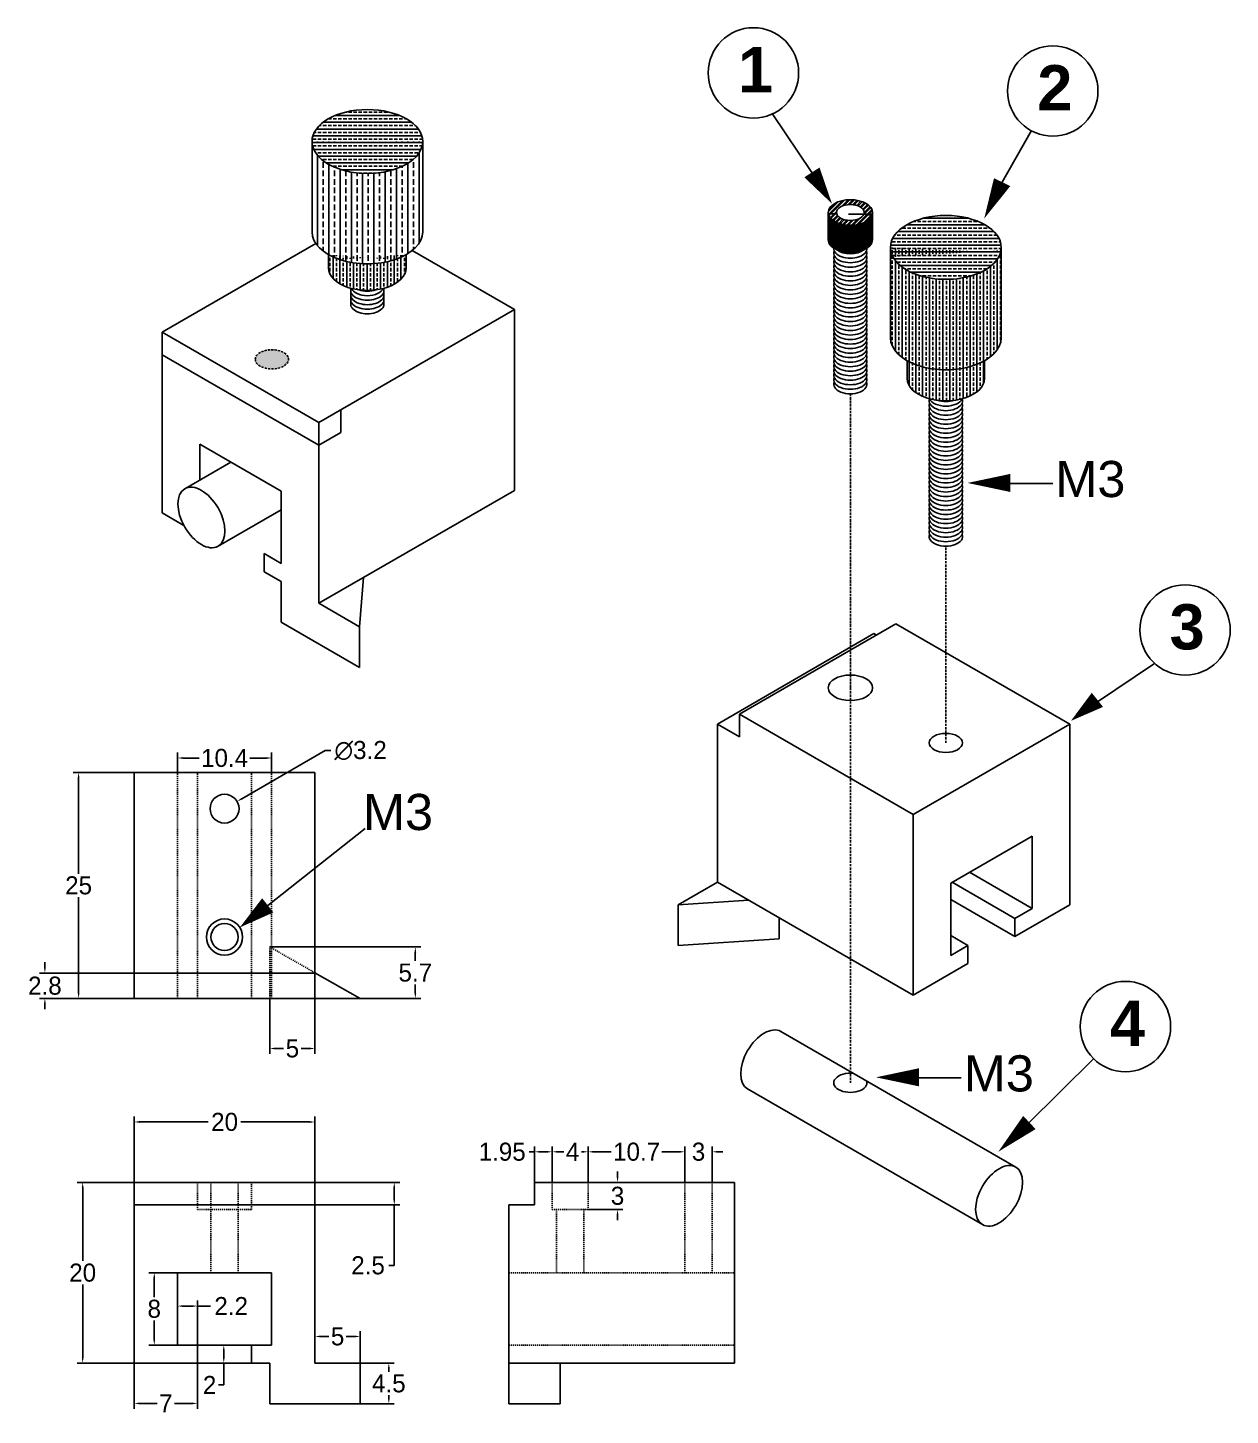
# Model space of a CAD drawing. Header units: millimetres. Extents: x -16619 to -11657, y 7083 to 8935.
# Drawn here: x -13527.5 to -13394.5, y 7718.3 to 7871.8 of the extents above; entities that cross this region are included whole.
import ezdxf

# ---------------------------------------------------------------- set-up
doc = ezdxf.new("R2010")
doc.units = ezdxf.units.MM
doc.header["$LTSCALE"] = 0.5
doc.header["$MEASUREMENT"] = 0
doc.linetypes.add('DASHED', pattern=[0.75, 0.5, -0.25])
doc.linetypes.add('HIDDEN', pattern=[0.375, 0.25, -0.125])
for name, color, linetype in [('DIMS', 1, 'Continuous'), ('HIDDEN', 7, 'HIDDEN'), ('MODEL', 7, 'Continuous')]:
    doc.layers.add(name, color=color, linetype=linetype)
doc.dimstyles.get("Standard").update_dxf_attribs({"dimtxt": 0.18, "dimasz": 0.18, "dimexe": 0.18, "dimexo": 0.0625, "dimgap": 0.09, "dimtad": 0, "dimtih": 1, "dimtoh": 1, "dimdec": 4, "dimzin": 0, "dimdsep": 46, "dimtxsty": 'Standard', "dimcen": 0.09, "dimadec": 3, "dimazin": 0, "dimtfac": 1, "dimtdec": 4, "dimtofl": 0, "dimtmove": 0, "dimatfit": 3, "dimfxl": 1, "dimtolj": 1, "dimtzin": 0, "dimarcsym": 0})
pattern_1 = [(90, (-497.779, 9.4587), (-0.75, 5e-17), []), (90, (-498.154, 9.4587), (-0.75, 5e-17), [0.375, -0.1875])]

# ---------------------------------------------------------------- blocks, each defined once
blk = doc.blocks.new('*D185')
at = {"layer": 'Defpoints', "color": 0}
for p in [(-13495.75, 7750.7), (-13515.75, 7744.02), (-13495.75, 7744.02)]:
    blk.add_point(p, dxfattribs=at)
at = {"layer": 'DIMS', "color": 0, "lineweight": -2}
for p, q in [((-13515.75, 7744.02), (-13515.75, 7751.3)), ((-13495.75, 7744.02), (-13495.75, 7751.3)), ((-13515.15, 7750.7), (-13507.55, 7750.7)), ((-13496.35, 7750.7), (-13503.95, 7750.7))]:
    blk.add_line(p, q, dxfattribs=at)
at = {"layer": 'DIMS', "color": 0}
for points in [[(-13515.15, 7750.8), (-13515.15, 7750.6), (-13515.75, 7750.7)], [(-13496.35, 7750.8), (-13496.35, 7750.6), (-13495.75, 7750.7)]]:
    blk.add_solid(points, dxfattribs=at)
at = {"layer": 'DIMS', "color": 0, "insert": (-13505.75, 7750.7), "char_height": 2, "attachment_point": 5}
blk.add_mtext('\\A1;20', dxfattribs=at)
blk = doc.blocks.new('*D186')
at = {"layer": 'Defpoints', "color": 0}
for p in [(-13515.75, 7789.37), (-13521.9, 7764.37), (-13515.75, 7764.37)]:
    blk.add_point(p, dxfattribs=at)
at = {"layer": 'DIMS', "color": 0, "lineweight": -2}
for p, q in [((-13515.75, 7789.37), (-13522.5, 7789.37)), ((-13521.9, 7788.77), (-13521.9, 7778.17)), ((-13521.9, 7764.97), (-13521.9, 7775.57)), ((-13515.75, 7764.37), (-13522.5, 7764.37))]:
    blk.add_line(p, q, dxfattribs=at)
at = {"layer": 'DIMS', "color": 0}
for points in [[(-13522, 7788.77), (-13521.8, 7788.77), (-13521.9, 7789.37)], [(-13522, 7764.97), (-13521.8, 7764.97), (-13521.9, 7764.37)]]:
    blk.add_solid(points, dxfattribs=at)
at = {"layer": 'DIMS', "color": 0, "insert": (-13521.9, 7776.87), "char_height": 2, "attachment_point": 5}
blk.add_mtext('\\A1;25', dxfattribs=at)
blk = doc.blocks.new('*D187')
at = {"layer": 'Defpoints', "color": 0}
for p in [(-13515.75, 7724.02), (-13508.75, 7724.02), (-13508.75, 7719.56)]:
    blk.add_point(p, dxfattribs=at)
at = {"layer": 'DIMS', "color": 0, "lineweight": -2}
for p, q in [((-13515.75, 7724.02), (-13515.75, 7718.96)), ((-13508.75, 7724.02), (-13508.75, 7718.96)), ((-13515.15, 7719.56), (-13513.22, 7719.56)), ((-13509.35, 7719.56), (-13511.29, 7719.56))]:
    blk.add_line(p, q, dxfattribs=at)
at = {"layer": 'DIMS', "color": 0}
for points in [[(-13515.15, 7719.66), (-13515.15, 7719.46), (-13515.75, 7719.56)], [(-13509.35, 7719.66), (-13509.35, 7719.46), (-13508.75, 7719.56)]]:
    blk.add_solid(points, dxfattribs=at)
at = {"layer": 'DIMS', "color": 0, "insert": (-13512.25, 7719.56), "char_height": 2, "attachment_point": 5}
blk.add_mtext('\\A1;7', dxfattribs=at)
blk = doc.blocks.new('*D188')
at = {"layer": 'Defpoints', "color": 0}
for p in [(-13515.75, 7744.02), (-13521.45, 7724.02), (-13515.75, 7724.02)]:
    blk.add_point(p, dxfattribs=at)
at = {"layer": 'DIMS', "color": 0, "lineweight": -2}
for p, q in [((-13515.75, 7744.02), (-13522.05, 7744.02)), ((-13521.45, 7743.42), (-13521.45, 7735.32)), ((-13521.45, 7724.62), (-13521.45, 7732.72)), ((-13515.75, 7724.02), (-13522.05, 7724.02))]:
    blk.add_line(p, q, dxfattribs=at)
at = {"layer": 'DIMS', "color": 0}
for points in [[(-13521.55, 7743.42), (-13521.35, 7743.42), (-13521.45, 7744.02)], [(-13521.55, 7724.62), (-13521.35, 7724.62), (-13521.45, 7724.02)]]:
    blk.add_solid(points, dxfattribs=at)
at = {"layer": 'DIMS', "color": 0, "insert": (-13521.45, 7734.02), "char_height": 2, "attachment_point": 5}
blk.add_mtext('\\A1;20', dxfattribs=at)
blk = doc.blocks.new('*D189')
at = {"layer": 'Defpoints', "color": 0}
for p in [(-13508.75, 7726.02), (-13508.75, 7724.02), (-13505.84, 7724.02)]:
    blk.add_point(p, dxfattribs=at)
at = {"layer": 'DIMS', "color": 0, "lineweight": -2}
for p, q in [((-13508.75, 7726.02), (-13505.24, 7726.02)), ((-13505.84, 7725.42), (-13505.84, 7724.62)), ((-13508.75, 7724.02), (-13505.24, 7724.02)), ((-13505.84, 7724.02), (-13505.84, 7721.6)), ((-13505.84, 7721.6), (-13506.44, 7721.6))]:
    blk.add_line(p, q, dxfattribs=at)
at = {"layer": 'DIMS', "color": 0}
for points in [[(-13505.94, 7725.42), (-13505.74, 7725.42), (-13505.84, 7726.02)], [(-13505.94, 7724.62), (-13505.74, 7724.62), (-13505.84, 7724.02)]]:
    blk.add_solid(points, dxfattribs=at)
at = {"layer": 'DIMS', "color": 0, "insert": (-13507.41, 7721.6), "char_height": 2, "attachment_point": 5}
blk.add_mtext('\\A1;2', dxfattribs=at)
blk = doc.blocks.new('*D190')
at = {"layer": 'Defpoints', "color": 0}
for p in [(-13508.75, 7730.33), (-13510.95, 7726.02), (-13508.75, 7726.02)]:
    blk.add_point(p, dxfattribs=at)
at = {"layer": 'DIMS', "color": 0, "lineweight": -2}
for p, q in [((-13510.95, 7726.02), (-13510.95, 7730.93)), ((-13510.35, 7730.33), (-13509.35, 7730.33)), ((-13508.75, 7726.02), (-13508.75, 7730.93)), ((-13508.75, 7730.33), (-13507.32, 7730.33))]:
    blk.add_line(p, q, dxfattribs=at)
at = {"layer": 'DIMS', "color": 0}
for points in [[(-13510.35, 7730.43), (-13510.35, 7730.23), (-13510.95, 7730.33)], [(-13509.35, 7730.43), (-13509.35, 7730.23), (-13508.75, 7730.33)]]:
    blk.add_solid(points, dxfattribs=at)
at = {"layer": 'DIMS', "color": 0, "insert": (-13505.02, 7730.33), "char_height": 2, "attachment_point": 5}
blk.add_mtext('\\A1;2.2', dxfattribs=at)
blk = doc.blocks.new('*D191')
at = {"layer": 'Defpoints', "color": 0}
for p in [(-13510.95, 7734.02), (-13513.53, 7726.02), (-13510.95, 7726.02)]:
    blk.add_point(p, dxfattribs=at)
at = {"layer": 'DIMS', "color": 0, "lineweight": -2}
for p, q in [((-13510.95, 7734.02), (-13514.13, 7734.02)), ((-13513.53, 7733.42), (-13513.53, 7731.32)), ((-13513.53, 7726.62), (-13513.53, 7728.72)), ((-13510.95, 7726.02), (-13514.13, 7726.02))]:
    blk.add_line(p, q, dxfattribs=at)
at = {"layer": 'DIMS', "color": 0}
for points in [[(-13513.63, 7733.42), (-13513.43, 7733.42), (-13513.53, 7734.02)], [(-13513.63, 7726.62), (-13513.43, 7726.62), (-13513.53, 7726.02)]]:
    blk.add_solid(points, dxfattribs=at)
at = {"layer": 'DIMS', "color": 0, "insert": (-13513.53, 7730.02), "char_height": 2, "attachment_point": 5}
blk.add_mtext('\\A1;8', dxfattribs=at)
blk = doc.blocks.new('*D192')
at = {"layer": 'Defpoints', "color": 0}
for p in [(-13500.75, 7770.07), (-13490.75, 7764.37), (-13484.65, 7764.37)]:
    blk.add_point(p, dxfattribs=at)
at = {"layer": 'DIMS', "color": 0, "lineweight": -2}
for p, q in [((-13500.75, 7770.07), (-13484.05, 7770.07)), ((-13484.65, 7769.47), (-13484.65, 7768.52)), ((-13484.65, 7764.97), (-13484.65, 7765.92)), ((-13490.75, 7764.37), (-13484.05, 7764.37))]:
    blk.add_line(p, q, dxfattribs=at)
at = {"layer": 'DIMS', "color": 0}
for points in [[(-13484.75, 7769.47), (-13484.55, 7769.47), (-13484.65, 7770.07)], [(-13484.75, 7764.97), (-13484.55, 7764.97), (-13484.65, 7764.37)]]:
    blk.add_solid(points, dxfattribs=at)
at = {"layer": 'DIMS', "color": 0, "insert": (-13484.65, 7767.22), "char_height": 2, "attachment_point": 5}
blk.add_mtext('\\A1;5.7', dxfattribs=at)
blk = doc.blocks.new('*D194')
at = {"layer": 'Defpoints', "color": 0}
for p in [(-13490.75, 7724.02), (-13490.75, 7719.52), (-13487.58, 7719.52)]:
    blk.add_point(p, dxfattribs=at)
at = {"layer": 'DIMS', "color": 0, "lineweight": -2}
for p, q in [((-13490.75, 7724.02), (-13486.98, 7724.02)), ((-13487.58, 7723.42), (-13487.58, 7723.07)), ((-13487.58, 7720.12), (-13487.58, 7720.47)), ((-13490.75, 7719.52), (-13486.98, 7719.52))]:
    blk.add_line(p, q, dxfattribs=at)
at = {"layer": 'DIMS', "color": 0}
for points in [[(-13487.68, 7723.42), (-13487.48, 7723.42), (-13487.58, 7724.02)], [(-13487.68, 7720.12), (-13487.48, 7720.12), (-13487.58, 7719.52)]]:
    blk.add_solid(points, dxfattribs=at)
at = {"layer": 'DIMS', "color": 0, "insert": (-13487.58, 7721.77), "char_height": 2, "attachment_point": 5}
blk.add_mtext('\\A1;4.5', dxfattribs=at)
blk = doc.blocks.new('*D195')
at = {"layer": 'Defpoints', "color": 0}
for p in [(-13490.75, 7726.97), (-13495.75, 7724.02), (-13490.75, 7724.02)]:
    blk.add_point(p, dxfattribs=at)
at = {"layer": 'DIMS', "color": 0, "lineweight": -2}
for p, q in [((-13495.75, 7724.02), (-13495.75, 7727.57)), ((-13495.15, 7726.97), (-13494.22, 7726.97)), ((-13491.35, 7726.97), (-13492.29, 7726.97)), ((-13490.75, 7724.02), (-13490.75, 7727.57))]:
    blk.add_line(p, q, dxfattribs=at)
at = {"layer": 'DIMS', "color": 0}
for points in [[(-13495.15, 7727.07), (-13495.15, 7726.87), (-13495.75, 7726.97)], [(-13491.35, 7727.07), (-13491.35, 7726.87), (-13490.75, 7726.97)]]:
    blk.add_solid(points, dxfattribs=at)
at = {"layer": 'DIMS', "color": 0, "insert": (-13493.25, 7726.97), "char_height": 2, "attachment_point": 5}
blk.add_mtext('\\A1;5', dxfattribs=at)
blk = doc.blocks.new('*D196')
at = {"layer": 'Defpoints', "color": 0}
for p in [(-13500.75, 7764.37), (-13495.75, 7764.37), (-13495.75, 7758.83)]:
    blk.add_point(p, dxfattribs=at)
at = {"layer": 'DIMS', "color": 0, "lineweight": -2}
for p, q in [((-13500.75, 7764.37), (-13500.75, 7758.23)), ((-13495.75, 7764.37), (-13495.75, 7758.23)), ((-13500.15, 7758.83), (-13499.22, 7758.83)), ((-13496.35, 7758.83), (-13497.29, 7758.83))]:
    blk.add_line(p, q, dxfattribs=at)
at = {"layer": 'DIMS', "color": 0}
for points in [[(-13500.15, 7758.93), (-13500.15, 7758.73), (-13500.75, 7758.83)], [(-13496.35, 7758.93), (-13496.35, 7758.73), (-13495.75, 7758.83)]]:
    blk.add_solid(points, dxfattribs=at)
at = {"layer": 'DIMS', "color": 0, "insert": (-13498.25, 7758.83), "char_height": 2, "attachment_point": 5}
blk.add_mtext('\\A1;5', dxfattribs=at)
blk = doc.blocks.new('*D197')
at = {"layer": 'Defpoints', "color": 0}
for p in [(-13515.75, 7767.17), (-13525.63, 7764.37), (-13515.75, 7764.37)]:
    blk.add_point(p, dxfattribs=at)
at = {"layer": 'DIMS', "color": 0, "lineweight": -2}
for p, q in [((-13525.63, 7767.77), (-13525.63, 7768.37)), ((-13515.75, 7767.17), (-13526.23, 7767.17)), ((-13515.75, 7764.37), (-13526.23, 7764.37)), ((-13525.63, 7763.77), (-13525.63, 7763.17))]:
    blk.add_line(p, q, dxfattribs=at)
at = {"layer": 'DIMS', "color": 0}
for points in [[(-13525.73, 7767.77), (-13525.53, 7767.77), (-13525.63, 7767.17)], [(-13525.73, 7763.77), (-13525.53, 7763.77), (-13525.63, 7764.37)]]:
    blk.add_solid(points, dxfattribs=at)
at = {"layer": 'DIMS', "color": 0, "insert": (-13525.63, 7765.77), "char_height": 2, "attachment_point": 5}
blk.add_mtext('\\A1;2.8', dxfattribs=at)
blk = doc.blocks.new('*D198')
at = {"layer": 'Defpoints', "color": 0}
for p in [(-13495.75, 7744.02), (-13495.75, 7741.52), (-13486.98, 7741.52)]:
    blk.add_point(p, dxfattribs=at)
at = {"layer": 'DIMS', "color": 0, "lineweight": -2}
for p, q in [((-13495.75, 7744.02), (-13486.38, 7744.02)), ((-13486.98, 7743.42), (-13486.98, 7742.12)), ((-13495.75, 7741.52), (-13486.38, 7741.52)), ((-13486.98, 7741.52), (-13486.98, 7734.83)), ((-13486.98, 7734.83), (-13487.58, 7734.83))]:
    blk.add_line(p, q, dxfattribs=at)
at = {"layer": 'DIMS', "color": 0}
for points in [[(-13487.08, 7743.42), (-13486.88, 7743.42), (-13486.98, 7744.02)], [(-13487.08, 7742.12), (-13486.88, 7742.12), (-13486.98, 7741.52)]]:
    blk.add_solid(points, dxfattribs=at)
at = {"layer": 'DIMS', "color": 0, "insert": (-13489.88, 7734.83), "char_height": 2, "attachment_point": 5}
blk.add_mtext('\\A1;2.5', dxfattribs=at)
blk = doc.blocks.new('*D199')
at = {"layer": 'Defpoints', "color": 0}
for p in [(-13500.55, 7790.97), (-13510.95, 7789.37), (-13500.55, 7789.37)]:
    blk.add_point(p, dxfattribs=at)
at = {"layer": 'DIMS', "color": 0, "lineweight": -2}
for p, q in [((-13510.95, 7789.37), (-13510.95, 7791.57)), ((-13510.35, 7790.97), (-13508.55, 7790.97)), ((-13501.15, 7790.97), (-13502.95, 7790.97)), ((-13500.55, 7789.37), (-13500.55, 7791.57))]:
    blk.add_line(p, q, dxfattribs=at)
at = {"layer": 'DIMS', "color": 0}
for points in [[(-13510.35, 7791.07), (-13510.35, 7790.87), (-13510.95, 7790.97)], [(-13501.15, 7791.07), (-13501.15, 7790.87), (-13500.55, 7790.97)]]:
    blk.add_solid(points, dxfattribs=at)
at = {"layer": 'DIMS', "color": 0, "insert": (-13505.75, 7790.97), "char_height": 2, "attachment_point": 5}
blk.add_mtext('\\A1;10.4', dxfattribs=at)
blk = doc.blocks.new('*D200')
at = {"layer": 'Defpoints', "color": 0}
for p in [(-13469.52, 7747.4), (-13471.47, 7744.02), (-13469.52, 7744.02)]:
    blk.add_point(p, dxfattribs=at)
at = {"layer": 'DIMS', "color": 0, "lineweight": -2}
for p, q in [((-13471.47, 7744.02), (-13471.47, 7748)), ((-13469.52, 7744.02), (-13469.52, 7748)), ((-13471.47, 7747.4), (-13472.07, 7747.4)), ((-13470.12, 7747.4), (-13470.87, 7747.4))]:
    blk.add_line(p, q, dxfattribs=at)
at = {"layer": 'DIMS', "color": 0}
for points in [[(-13470.87, 7747.5), (-13470.87, 7747.3), (-13471.47, 7747.4)], [(-13470.12, 7747.5), (-13470.12, 7747.3), (-13469.52, 7747.4)]]:
    blk.add_solid(points, dxfattribs=at)
at = {"layer": 'DIMS', "color": 0, "insert": (-13475.04, 7747.4), "char_height": 2, "attachment_point": 5}
blk.add_mtext('\\A1;1.95', dxfattribs=at)
blk = doc.blocks.new('*D201')
at = {"layer": 'Defpoints', "color": 0}
for p in [(-13465.52, 7747.4), (-13469.52, 7744.02), (-13465.52, 7744.02)]:
    blk.add_point(p, dxfattribs=at)
at = {"layer": 'DIMS', "color": 0, "lineweight": -2}
for p, q in [((-13469.52, 7744.02), (-13469.52, 7748)), ((-13465.52, 7744.02), (-13465.52, 7748)), ((-13468.92, 7747.4), (-13468.21, 7747.4)), ((-13466.12, 7747.4), (-13466.28, 7747.4))]:
    blk.add_line(p, q, dxfattribs=at)
at = {"layer": 'DIMS', "color": 0}
for points in [[(-13468.92, 7747.5), (-13468.92, 7747.3), (-13469.52, 7747.4)], [(-13466.12, 7747.5), (-13466.12, 7747.3), (-13465.52, 7747.4)]]:
    blk.add_solid(points, dxfattribs=at)
at = {"layer": 'DIMS', "color": 0, "insert": (-13467.25, 7747.4), "char_height": 2, "attachment_point": 5}
blk.add_mtext('\\A1;4', dxfattribs=at)
blk = doc.blocks.new('*D202')
at = {"layer": 'Defpoints', "color": 0}
for p in [(-13454.82, 7747.4), (-13465.52, 7744.02), (-13454.82, 7744.02)]:
    blk.add_point(p, dxfattribs=at)
at = {"layer": 'DIMS', "color": 0, "lineweight": -2}
for p, q in [((-13465.52, 7744.02), (-13465.52, 7748)), ((-13454.82, 7744.02), (-13454.82, 7748)), ((-13464.92, 7747.4), (-13462.97, 7747.4)), ((-13455.42, 7747.4), (-13457.37, 7747.4))]:
    blk.add_line(p, q, dxfattribs=at)
at = {"layer": 'DIMS', "color": 0}
for points in [[(-13464.92, 7747.5), (-13464.92, 7747.3), (-13465.52, 7747.4)], [(-13455.42, 7747.5), (-13455.42, 7747.3), (-13454.82, 7747.4)]]:
    blk.add_solid(points, dxfattribs=at)
at = {"layer": 'DIMS', "color": 0, "insert": (-13460.17, 7747.4), "char_height": 2, "attachment_point": 5}
blk.add_mtext('\\A1;10.7', dxfattribs=at)
blk = doc.blocks.new('*D203')
at = {"layer": 'Defpoints', "color": 0}
for p in [(-13451.82, 7747.4), (-13454.82, 7744.02), (-13451.82, 7744.02)]:
    blk.add_point(p, dxfattribs=at)
at = {"layer": 'DIMS', "color": 0, "lineweight": -2}
for p, q in [((-13454.82, 7744.02), (-13454.82, 7748)), ((-13451.82, 7744.02), (-13451.82, 7748)), ((-13455.42, 7747.4), (-13456.02, 7747.4)), ((-13451.22, 7747.4), (-13450.62, 7747.4))]:
    blk.add_line(p, q, dxfattribs=at)
at = {"layer": 'DIMS', "color": 0}
for points in [[(-13455.42, 7747.5), (-13455.42, 7747.3), (-13454.82, 7747.4)], [(-13451.22, 7747.5), (-13451.22, 7747.3), (-13451.82, 7747.4)]]:
    blk.add_solid(points, dxfattribs=at)
at = {"layer": 'DIMS', "color": 0, "insert": (-13453.32, 7747.4), "char_height": 2, "attachment_point": 5}
blk.add_mtext('\\A1;3', dxfattribs=at)
blk = doc.blocks.new('*D204')
at = {"layer": 'Defpoints', "color": 0}
for p in [(-13465.52, 7744.02), (-13465.52, 7741.02), (-13462.28, 7741.02)]:
    blk.add_point(p, dxfattribs=at)
at = {"layer": 'DIMS', "color": 0, "lineweight": -2}
for p, q in [((-13462.28, 7744.62), (-13462.28, 7745.22)), ((-13465.52, 7744.02), (-13461.68, 7744.02)), ((-13465.52, 7741.02), (-13461.68, 7741.02)), ((-13462.28, 7740.42), (-13462.28, 7739.82))]:
    blk.add_line(p, q, dxfattribs=at)
at = {"layer": 'DIMS', "color": 0}
for points in [[(-13462.38, 7744.62), (-13462.18, 7744.62), (-13462.28, 7744.02)], [(-13462.38, 7740.42), (-13462.18, 7740.42), (-13462.28, 7741.02)]]:
    blk.add_solid(points, dxfattribs=at)
at = {"layer": 'DIMS', "color": 0, "insert": (-13462.28, 7742.52), "char_height": 2, "attachment_point": 5}
blk.add_mtext('\\A1;3', dxfattribs=at)
blk = doc.blocks.new('*D234')
at = {"layer": 'Defpoints', "color": 0}
for p in [(-13504.37, 7786.16), (-13507.14, 7784.57)]:
    blk.add_point(p, dxfattribs=at)
at = {"layer": 'DIMS', "color": 0, "lineweight": -2}
for p, q in [((-13494.61, 7791.79), (-13503.85, 7786.46)), ((-13494.01, 7791.79), (-13494.61, 7791.79))]:
    blk.add_line(p, q, dxfattribs=at)
at = {"layer": 'DIMS', "color": 0}
blk.add_solid([(-13503.9, 7786.55), (-13503.8, 7786.38), (-13504.37, 7786.16)], dxfattribs=at)
at = {"layer": 'DIMS', "color": 0, "insert": (-13490.71, 7791.79), "char_height": 2, "attachment_point": 5}
blk.add_mtext('\\A1;∅3.2', dxfattribs=at)

msp = doc.modelspace()

# ---------------------------------------------------------------- hatches: boundary and pattern name
at = {"layer": 'MODEL'}
h = msp.add_hatch(dxfattribs=at)
h.set_pattern_fill('BRASS', color=256, scale=3, style=0)
h.set_pattern_definition([(0, (-490.9909, 37.3115), (0, 0.75), []), (0, (-490.9909, 37.6865), (0, 0.75), [0.375, -0.1875])])
edge = h.paths.add_edge_path()
edge.add_ellipse((-13489.956, 7859.184), major_axis=(-6.124, 0), ratio=0.5773503, start_angle=0, end_angle=360)
h = msp.add_hatch(dxfattribs=at)
h.set_pattern_fill('BRASS', color=256, scale=5, angle=90, style=0)
h.set_pattern_definition([(90, (-532.9768, 88.1515), (-1.25, 8e-17), []), (90, (-533.6018, 88.1515), (-1.25, 8e-17), [0.625, -0.3125])])
edge = h.paths.add_edge_path()
edge.add_ellipse((-13489.956, 7849.184), major_axis=(-6.124, 0), ratio=0.5773503, start_angle=0, end_angle=180)
edge.add_line((-13483.832, 7849.184), (-13483.832, 7859.157))
edge.add_ellipse((-13489.956, 7859.184), major_axis=(-6.124, 0), ratio=0.5773503, start_angle=0, end_angle=180, ccw=False)
edge.add_line((-13496.08, 7859.157), (-13496.08, 7849.184))
h = msp.add_hatch(dxfattribs=at)
h.set_pattern_fill('STEEL', color=256, scale=3, style=0)
h.set_pattern_definition([(45, (-380.88817, -41.1942), (-0.265165043, 0.265165043), []), (45, (-380.88817, -41.0067), (-0.265165043, 0.265165043), [])])
edge = h.paths.add_edge_path()
edge.add_ellipse((-13436.523, 7851.327), major_axis=(-2.449, 0), ratio=0.5773503, start_angle=0, end_angle=360)
edge = h.paths.add_edge_path(flags=16)
edge.add_ellipse((-13436.523, 7851.327), major_axis=(-1.531, 0), ratio=0.5773503, start_angle=0, end_angle=360)
h = msp.add_hatch(dxfattribs=at)
h.set_pattern_fill('STEEL', color=256, angle=135, style=0)
h.set_pattern_definition([(180, (-380.88817, -41.1942), (-3e-17, -0.125), []), (180, (-380.93236, -41.2384), (-3e-17, -0.125), [])])
edge = h.paths.add_edge_path()
edge.add_ellipse((-13436.523, 7848.327), major_axis=(-2.449, 0), ratio=0.5773503, start_angle=0, end_angle=180)
edge.add_line((-13434.074, 7848.327), (-13434.074, 7851.149))
edge.add_line((-13434.074, 7851.149), (-13434.091, 7851.159))
edge.add_ellipse((-13436.523, 7851.327), major_axis=(-2.449, 0), ratio=0.5773503, start_angle=4.39382, end_angle=173.17917, ccw=False)
edge.add_line((-13438.966, 7851.219), (-13438.973, 7851.223))
edge.add_line((-13438.973, 7851.223), (-13438.973, 7848.327))
h = msp.add_hatch(dxfattribs=at)
h.set_pattern_fill('BRASS', color=256, scale=3, style=0)
h.set_pattern_definition([(0, (-497.779, 9.4587), (0, 0.75), []), (0, (-497.779, 9.8337), (0, 0.75), [0.375, -0.1875])])
edge = h.paths.add_edge_path()
edge.add_ellipse((-13425.958, 7847.461), major_axis=(-6.124, 0), ratio=0.5773503, start_angle=0, end_angle=360)
h = msp.add_hatch(dxfattribs=at)
h.set_pattern_fill('BRASS', color=256, scale=3, angle=90, style=0)
h.set_pattern_definition([(90, (-490.9909, 37.3115), (-0.75, 5e-17), []), (90, (-491.3659, 37.3115), (-0.75, 5e-17), [0.375, -0.1875])])
edge = h.paths.add_edge_path()
edge.add_ellipse((-13489.956, 7849.184), major_axis=(-6.124, 0), ratio=0.5773503, start_angle=45.573, end_angle=134.427, ccw=False)
edge.add_line((-13494.242, 7846.659), (-13494.242, 7845.184))
edge.add_ellipse((-13489.956, 7845.184), major_axis=(-4.287, 0), ratio=0.5773503, start_angle=0, end_angle=180)
edge.add_line((-13485.669, 7845.184), (-13485.669, 7846.659))
h = msp.add_hatch(dxfattribs=at)
h.set_pattern_fill('BRASS', color=256, scale=3, angle=90, style=0)
h.set_pattern_definition(pattern_1)
edge = h.paths.add_edge_path()
edge.add_ellipse((-13425.958, 7837.461), major_axis=(-6.124, 0), ratio=0.5773503, start_angle=0, end_angle=180)
edge.add_line((-13419.834, 7837.461), (-13419.834, 7847.133))
edge.add_line((-13419.834, 7847.133), (-13419.861, 7847.133))
edge.add_ellipse((-13425.958, 7847.461), major_axis=(-6.124, 0), ratio=0.5773503, start_angle=10.07091, end_angle=174.68574, ccw=False)
edge.add_ellipse((-13425.958, 7847.461), major_axis=(-6.124, 0), ratio=0.5773503, start_angle=0, end_angle=10.07091)
edge.add_line((-13431.987, 7846.842), (-13432.082, 7846.842))
edge.add_line((-13432.082, 7846.842), (-13432.082, 7837.461))
at = {"layer": 'MODEL', "linetype": 'DASHED'}
h = msp.add_hatch(color=256, dxfattribs=at)
edge = h.paths.add_edge_path()
edge.add_ellipse((-13500.521, 7835.084), major_axis=(-1.837, 0), ratio=0.5773503, start_angle=0, end_angle=360)
at = {"layer": 'MODEL'}
h = msp.add_hatch(dxfattribs=at)
h.set_pattern_fill('BRASS', color=256, scale=3, angle=90, style=0)
h.set_pattern_definition(pattern_1)
edge = h.paths.add_edge_path()
edge.add_ellipse((-13425.958, 7832.961), major_axis=(-4.287, 0), ratio=0.5773503, start_angle=360, end_angle=540)
edge.add_line((-13421.671, 7832.961), (-13421.671, 7834.936))
edge.add_ellipse((-13425.958, 7837.461), major_axis=(-6.124, 0), ratio=0.5773503, start_angle=45.573, end_angle=134.427, ccw=False)
edge.add_line((-13430.245, 7834.936), (-13430.245, 7832.961))

# ---------------------------------------------------------------- linework, layer by layer
at = {"layer": 'DIMS', "linetype": 'DASHED'}
for p, q in [((-13436.523, 7798.739), (-13436.523, 7831.266)), ((-13436.523, 7831.266), (-13436.523, 7798.739)), ((-13425.958, 7792.639), (-13425.958, 7814.4)), ((-13436.523, 7798.739), (-13436.523, 7798.739)), ((-13436.523, 7798.739), (-13436.523, 7755.031))]:
    msp.add_line(p, q, dxfattribs=at)
at = {"layer": 'DIMS'}
for p, q in [((-13419.048, 7821.347), (-13414.131, 7821.347)), ((-13500.974, 7774.668), (-13490.214, 7783.18)), ((-13429.17, 7755.585), (-13424.253, 7755.585)), ((-13505.239, 7726.017), (-13502.755, 7726.017)), ((-13505.239, 7724.017), (-13502.755, 7724.017))]:
    msp.add_line(p, q, dxfattribs=at)
for points in [[(-13423.565, 7821.404, 0, 2, 0), (-13418.819, 7821.404, 2, 2, 0)], [(-13504.06, 7772.227, 0, 2, 0), (-13500.974, 7774.668, 2, 2, 0)], [(-13433.687, 7755.642, 0, 2, 0), (-13428.942, 7755.642, 2, 2, 0)]]:
    msp.add_lwpolyline(points, format="xyseb", dxfattribs=at)
at = {"layer": 'HIDDEN'}
for p, q in [((-13510.955, 7764.365), (-13510.955, 7789.365)), ((-13508.755, 7764.365), (-13508.755, 7789.365)), ((-13502.755, 7764.365), (-13502.755, 7789.365)), ((-13500.555, 7764.365), (-13500.555, 7789.365)), ((-13500.755, 7764.365), (-13500.755, 7770.065)), ((-13500.755, 7770.065), (-13495.755, 7767.215)), ((-13508.755, 7744.017), (-13508.755, 7741.017)), ((-13507.255, 7744.017), (-13507.255, 7734.017)), ((-13504.255, 7744.017), (-13504.255, 7734.017)), ((-13502.755, 7741.017), (-13502.755, 7744.017)), ((-13469.523, 7744.017), (-13469.523, 7741.017)), ((-13465.523, 7744.017), (-13465.523, 7741.017)), ((-13454.823, 7744.017), (-13454.823, 7734.017)), ((-13451.823, 7744.017), (-13451.823, 7734.017)), ((-13508.755, 7741.017), (-13502.755, 7741.017)), ((-13469.523, 7741.017), (-13465.523, 7741.017)), ((-13469.023, 7741.017), (-13469.023, 7734.017)), ((-13466.023, 7741.017), (-13466.023, 7734.017)), ((-13474.323, 7734.017), (-13449.323, 7734.017)), ((-13474.323, 7726.017), (-13449.323, 7726.017))]:
    msp.add_line(p, q, dxfattribs=at)
at = {"layer": 'MODEL'}
for p, q in [((-13440.775, 7855.762), (-13445.166, 7862.27)), ((-13419.871, 7854.415), (-13416.502, 7860.407)), ((-13496.08, 7859.184), (-13496.08, 7849.184)), ((-13483.832, 7859.184), (-13483.832, 7849.184)), ((-13438.973, 7851.327), (-13438.973, 7848.327)), ((-13438.973, 7851.223), (-13438.966, 7851.219)), ((-13434.091, 7851.159), (-13434.074, 7851.149)), ((-13434.074, 7851.327), (-13434.074, 7848.327)), ((-13512.646, 7838.084), (-13495.657, 7847.892)), ((-13494.242, 7846.659), (-13494.242, 7845.184)), ((-13485.669, 7846.659), (-13485.669, 7845.184)), ((-13484.989, 7847.116), (-13473.675, 7840.584)), ((-13432.082, 7847.461), (-13432.082, 7837.461)), ((-13432.082, 7846.842), (-13431.987, 7846.842)), ((-13419.861, 7847.133), (-13419.834, 7847.133)), ((-13419.834, 7847.461), (-13419.834, 7837.461)), ((-13491.793, 7842.948), (-13491.793, 7841.184)), ((-13488.119, 7842.948), (-13488.119, 7841.184)), ((-13473.675, 7840.584), (-13495.325, 7828.084)), ((-13473.675, 7820.584), (-13473.675, 7840.584)), ((-13495.325, 7828.084), (-13512.646, 7838.084)), ((-13512.646, 7838.084), (-13512.646, 7818.084)), ((-13512.646, 7838.084), (-13512.646, 7835.584)), ((-13512.646, 7835.584), (-13495.325, 7825.584)), ((-13430.245, 7834.936), (-13430.245, 7832.961)), ((-13421.671, 7834.936), (-13421.671, 7832.961)), ((-13492.9, 7826.984), (-13492.9, 7829.484)), ((-13495.325, 7808.084), (-13495.325, 7828.084)), ((-13495.325, 7825.584), (-13492.9, 7826.984)), ((-13508.489, 7821.726), (-13508.489, 7825.684)), ((-13508.489, 7825.684), (-13499.482, 7820.484)), ((-13510.153, 7820.766), (-13505.062, 7823.705)), ((-13499.482, 7820.484), (-13499.482, 7812.484)), ((-13495.325, 7808.084), (-13473.675, 7820.584)), ((-13512.646, 7818.084), (-13510.252, 7816.702)), ((-13506.478, 7814.402), (-13499.482, 7818.441)), ((-13499.482, 7812.484), (-13501.387, 7813.584)), ((-13501.387, 7813.584), (-13501.387, 7811.584)), ((-13501.387, 7811.584), (-13499.482, 7810.484)), ((-13490.389, 7810.934), (-13490.822, 7805.484)), ((-13499.482, 7810.484), (-13499.482, 7805.984)), ((-13490.822, 7805.484), (-13495.325, 7808.084)), ((-13499.482, 7805.984), (-13490.822, 7800.984)), ((-13490.822, 7800.984), (-13490.822, 7805.484)), ((-13448.804, 7795.829), (-13431.484, 7805.829)), ((-13431.484, 7805.829), (-13412.258, 7794.729)), ((-13451.229, 7794.729), (-13433.909, 7804.729)), ((-13433.909, 7804.729), (-13433.649, 7804.579)), ((-13409.302, 7797.126), (-13402.861, 7801.433)), ((-13448.804, 7795.829), (-13429.579, 7784.729)), ((-13448.804, 7793.329), (-13448.804, 7795.829)), ((-13451.229, 7777.229), (-13451.229, 7794.729)), ((-13451.229, 7794.729), (-13448.804, 7793.329)), ((-13429.579, 7784.729), (-13412.258, 7794.729)), ((-13412.258, 7794.729), (-13412.258, 7774.729)), ((-13495.755, 7789.365), (-13515.755, 7789.365)), ((-13515.755, 7789.365), (-13515.755, 7764.365)), ((-13495.755, 7764.365), (-13495.755, 7789.365)), ((-13429.579, 7764.729), (-13429.579, 7784.729)), ((-13425.422, 7777.129), (-13416.415, 7782.329)), ((-13416.415, 7782.329), (-13416.415, 7774.329)), ((-13451.229, 7777.229), (-13455.559, 7774.729)), ((-13451.229, 7777.229), (-13429.579, 7764.729)), ((-13425.422, 7769.129), (-13425.422, 7777.129)), ((-13418.32, 7773.229), (-13425.248, 7777.229)), ((-13416.415, 7774.329), (-13423.343, 7778.329)), ((-13447.801, 7775.25), (-13455.559, 7774.729)), ((-13455.559, 7774.729), (-13455.559, 7770.229)), ((-13418.32, 7771.229), (-13425.422, 7775.329)), ((-13418.32, 7771.229), (-13412.258, 7774.729)), ((-13416.415, 7774.329), (-13418.32, 7773.229)), ((-13444.388, 7773.279), (-13444.388, 7770.979)), ((-13418.32, 7773.229), (-13418.32, 7771.229)), ((-13423.516, 7770.229), (-13425.422, 7771.329)), ((-13444.388, 7770.979), (-13455.559, 7770.229)), ((-13423.516, 7770.229), (-13425.422, 7769.129)), ((-13423.516, 7768.229), (-13423.516, 7770.229)), ((-13429.579, 7764.729), (-13423.516, 7768.229)), ((-13515.755, 7764.365), (-13515.755, 7767.165)), ((-13515.755, 7767.165), (-13495.755, 7767.165)), ((-13490.755, 7764.365), (-13495.755, 7767.215)), ((-13515.755, 7764.365), (-13490.755, 7764.365)), ((-13444.213, 7760.712), (-13418.232, 7745.712)), ((-13416.986, 7750.385), (-13409.589, 7757.713)), ((-13447.887, 7754.349), (-13421.906, 7739.349)), ((-13515.755, 7744.017), (-13495.755, 7744.017)), ((-13515.755, 7724.017), (-13515.755, 7744.017)), ((-13495.755, 7744.017), (-13495.755, 7724.017)), ((-13449.323, 7744.017), (-13471.473, 7744.017)), ((-13471.473, 7744.017), (-13471.473, 7741.517)), ((-13449.323, 7724.017), (-13449.323, 7744.017)), ((-13515.755, 7741.517), (-13495.755, 7741.517)), ((-13474.323, 7741.517), (-13474.323, 7724.017)), ((-13474.323, 7741.517), (-13471.473, 7741.517)), ((-13510.955, 7734.017), (-13510.955, 7726.017)), ((-13510.955, 7734.017), (-13500.555, 7734.017)), ((-13500.555, 7734.017), (-13500.555, 7726.017)), ((-13508.755, 7726.017), (-13510.955, 7726.017)), ((-13508.755, 7724.017), (-13508.755, 7726.017)), ((-13502.755, 7724.017), (-13502.755, 7726.017)), ((-13502.755, 7726.017), (-13500.555, 7726.017)), ((-13515.755, 7724.017), (-13508.755, 7724.017)), ((-13500.755, 7724.017), (-13502.755, 7724.017)), ((-13500.755, 7719.517), (-13500.755, 7724.017)), ((-13490.755, 7724.017), (-13495.755, 7724.017)), ((-13490.755, 7724.017), (-13490.755, 7719.517)), ((-13474.323, 7724.017), (-13449.323, 7724.017)), ((-13474.323, 7724.017), (-13474.323, 7719.517)), ((-13468.623, 7724.017), (-13468.623, 7719.517)), ((-13490.755, 7719.517), (-13500.755, 7719.517)), ((-13474.323, 7719.517), (-13468.623, 7719.517))]:
    msp.add_line(p, q, dxfattribs=at)
for points in [[(-13438.561, 7852.305, 0, 2, 0), (-13440.775, 7855.762, 2, 2, 0)], [(-13421.714, 7850.656, 0, 2, 0), (-13419.735, 7854.687, 2, 2, 0)], [(-13412.12, 7795.081, 0, 2, 0), (-13409.193, 7797.405, 2, 2, 0)], [(-13420.157, 7747.409, 0, 2, 0), (-13416.718, 7750.64, 2, 2, 0)]]:
    msp.add_lwpolyline(points, format="xyseb", dxfattribs=at)
for centre, radius in [((-13447.249, 7866.768), 5), ((-13414.13, 7864.771), 5), ((-13399.498, 7805.132), 5), ((-13505.755, 7785.365), 1.6), ((-13505.755, 7771.165), 2), ((-13505.755, 7771.165), 1.5), ((-13406.097, 7761.259), 5)]:
    msp.add_circle(centre, radius, dxfattribs=at)
for centre, major_axis in [((-13489.956, 7859.184), (-6.124, 0)), ((-13436.523, 7851.327), (-2.449, 0)), ((-13436.523, 7851.327), (-1.531, 0)), ((-13425.958, 7847.461), (-6.124, 0)), ((-13508.316, 7817.584), (1.837, -3.182)), ((-13436.523, 7798.739), (-2.449, 0)), ((-13425.958, 7792.639), (-1.837, 0)), ((-13420.069, 7742.531), (-1.837, -3.182))]:
    msp.add_ellipse(centre, major_axis=major_axis, ratio=0.5773503, dxfattribs=at)
for centre, major_axis, start_param, end_param in [((-13489.956, 7849.184), (-6.124, 0), 0, 3.1415927), ((-13436.523, 7848.327), (-2.449, 0), 0, 3.1415927), ((-13436.523, 7846.827), (-1.837, 0), 6.0452442, 9.6627191), ((-13436.523, 7846.327), (-1.837, 0), 6.0452442, 9.6627191), ((-13436.523, 7847.327), (-1.837, 0), 6.2242256, 9.4837377), ((-13436.523, 7847.827), (-1.837, 0), 6.9133226, 8.7946407), ((-13489.956, 7845.184), (-4.287, 0), 0, 3.1415927), ((-13436.523, 7845.827), (-1.837, 0), 6.0452442, 9.6627191), ((-13436.523, 7845.327), (-1.837, 0), 6.0452442, 9.6627191), ((-13436.523, 7844.827), (-1.837, 0), 6.0452442, 9.6627191), ((-13436.523, 7844.327), (-1.837, 0), 6.0452442, 9.6627191), ((-13436.523, 7843.827), (-1.837, 0), 6.0452442, 9.6627191), ((-13436.523, 7843.327), (-1.837, 0), 6.0452442, 9.6627191), ((-13489.956, 7842.684), (-1.837, 0), 0, 3.1415927), ((-13489.956, 7842.184), (-1.837, 0), 0, 3.1415927), ((-13489.956, 7841.684), (-1.837, 0), 0, 3.1415927), ((-13489.956, 7843.184), (-1.837, 0), 0.2379411, 2.9036515), ((-13489.956, 7843.684), (-1.837, 0), 1.0436409, 2.0979517), ((-13436.523, 7842.827), (-1.837, 0), 6.0452442, 9.6627191), ((-13436.523, 7842.327), (-1.837, 0), 6.0452442, 9.6627191), ((-13436.523, 7841.827), (-1.837, 0), 6.0452442, 9.6627191), ((-13489.956, 7841.184), (-1.837, 0), 6.2831853, 9.424778), ((-13436.523, 7841.327), (-1.837, 0), 6.0452442, 9.6627191), ((-13436.523, 7840.827), (-1.837, 0), 6.0452442, 9.6627191), ((-13436.523, 7840.327), (-1.837, 0), 6.0452442, 9.6627191), ((-13436.523, 7839.827), (-1.837, 0), 6.0452442, 9.6627191), ((-13436.523, 7839.327), (-1.837, 0), 6.0452442, 9.6627191), ((-13436.523, 7838.827), (-1.837, 0), 6.0452442, 9.6627191), ((-13436.523, 7838.327), (-1.837, 0), 6.0452442, 9.6627191), ((-13436.523, 7837.827), (-1.837, 0), 6.0452442, 9.6627191), ((-13436.523, 7837.327), (-1.837, 0), 6.0452442, 9.6627191), ((-13436.523, 7836.827), (-1.837, 0), 6.0452442, 9.6627191), ((-13425.958, 7837.461), (-6.124, 0), 0, 3.1415927), ((-13436.523, 7836.327), (-1.837, 0), 6.0452442, 9.6627191), ((-13436.523, 7835.827), (-1.837, 0), 6.0452442, 9.6627191), ((-13436.523, 7835.327), (-1.837, 0), 6.0452442, 9.6627191), ((-13436.523, 7834.827), (-1.837, 0), 6.0452442, 9.6627191), ((-13436.523, 7834.327), (-1.837, 0), 6.0452442, 9.6627191), ((-13436.523, 7833.827), (-1.837, 0), 6.0452442, 9.6627191), ((-13436.523, 7833.327), (-1.837, 0), 6.0452442, 9.6627191), ((-13436.523, 7832.827), (-1.837, 0), 6.0452442, 9.6627191), ((-13436.523, 7832.327), (-1.837, 0), 6.0452442, 9.6627191), ((-13425.958, 7832.961), (-4.287, 0), 6.2831853, 9.424778), ((-13425.958, 7830.461), (-1.837, 0), 6.0452442, 9.6627191), ((-13425.958, 7829.961), (-1.837, 0), 6.0452442, 9.6627191), ((-13425.958, 7829.461), (-1.837, 0), 6.0452442, 9.6627191), ((-13425.958, 7830.961), (-1.837, 0), 6.5211264, 9.1868368), ((-13425.958, 7831.461), (-1.837, 0), 7.3268262, 8.381137), ((-13425.958, 7828.961), (-1.837, 0), 6.0452442, 9.6627191), ((-13425.958, 7828.461), (-1.837, 0), 6.0452442, 9.6627191), ((-13425.958, 7827.961), (-1.837, 0), 6.0452442, 9.6627191), ((-13425.958, 7827.461), (-1.837, 0), 6.0452442, 9.6627191), ((-13425.958, 7826.961), (-1.837, 0), 6.0452442, 9.6627191), ((-13425.958, 7826.461), (-1.837, 0), 6.0452442, 9.6627191), ((-13425.958, 7825.961), (-1.837, 0), 6.0452442, 9.6627191), ((-13425.958, 7825.461), (-1.837, 0), 6.0452442, 9.6627191), ((-13425.958, 7824.961), (-1.837, 0), 6.0452442, 9.6627191), ((-13425.958, 7824.461), (-1.837, 0), 6.0452442, 9.6627191), ((-13425.958, 7823.961), (-1.837, 0), 6.0452442, 9.6627191), ((-13425.958, 7823.461), (-1.837, 0), 6.0452442, 9.6627191), ((-13425.958, 7822.961), (-1.837, 0), 6.0452442, 9.6627191), ((-13425.958, 7822.461), (-1.837, 0), 6.0452442, 9.6627191), ((-13425.958, 7821.961), (-1.837, 0), 6.0452442, 9.6627191), ((-13425.958, 7821.461), (-1.837, 0), 6.0452442, 9.6627191), ((-13425.958, 7820.961), (-1.837, 0), 6.0452442, 9.6627191), ((-13425.958, 7820.461), (-1.837, 0), 6.0452442, 9.6627191), ((-13425.958, 7819.961), (-1.837, 0), 6.0452442, 9.6627191), ((-13425.958, 7819.461), (-1.837, 0), 6.0452442, 9.6627191), ((-13425.958, 7818.961), (-1.837, 0), 6.0452442, 9.6627191), ((-13425.958, 7818.461), (-1.837, 0), 6.0452442, 9.6627191), ((-13425.958, 7817.961), (-1.837, 0), 6.0452442, 9.6627191), ((-13425.958, 7817.461), (-1.837, 0), 6.0452442, 9.6627191), ((-13425.958, 7816.961), (-1.837, 0), 6.0452442, 9.6627191), ((-13425.958, 7816.461), (-1.837, 0), 6.0452442, 9.6627191), ((-13425.958, 7815.961), (-1.837, 0), 6.0452442, 9.6627191), ((-13425.958, 7815.461), (-1.837, 0), 6.0452442, 9.6627191), ((-13446.05, 7757.531), (-1.837, -3.182), 3.1415927, 6.2831853), ((-13436.523, 7755.031), (-1.837, 0), 4.5214935, 9.6156734)]:
    msp.add_ellipse(centre, major_axis=major_axis, ratio=0.5773503, start_param=start_param, end_param=end_param, dxfattribs=at)
at = {"layer": 'MODEL', "linetype": 'DASHED'}
msp.add_ellipse((-13500.521, 7835.084), major_axis=(-1.837, 0), ratio=0.5773503, dxfattribs=at)

# ---------------------------------------------------------------- texts
at = {"layer": 'DIMS', "char_height": 4, "width": 55.34051, "attachment_point": 1}
for insert in [(-13413.858, 7823.84), (-13490.447, 7786.999), (-13423.98, 7758.078)]:
    msp.add_mtext('{\\fArial|b0|i0|c0|p34;M3}', dxfattribs=dict(at, insert=insert))
at = {"layer": 'MODEL', "char_height": 5, "width": 6.22228, "attachment_point": 1}
for s, insert in [('{\\fArial|b1|i0|c0|p34;1}', (-13448.964, 7869.628)), ('{\\fArial|b1|i0|c0|p34;2}', (-13415.845, 7867.632)), ('{\\fArial|b1|i0|c0|p34;3}', (-13401.213, 7807.993)), ('{\\fArial|b1|i0|c0|p34;4}', (-13407.812, 7764.119))]:
    msp.add_mtext(s, dxfattribs=dict(at, insert=insert))

# ---------------------------------------------------------------- dimensions: what is measured, and where the dimension line sits
at = {"layer": 'DIMS'}
dim = msp.add_diameter_dim_2p(p1=(-13507.141, 7784.566), p2=(-13504.369, 7786.165), dimstyle='Standard', override={"dimtxt": 2, "dimasz": 0.6, "dimexe": 0.6, "dimexo": 0, "dimgap": 0.3, "dimdec": 1, "dimcen": 0, "dimadec": 1, "dimtdec": 2}, dxfattribs=at)
dim.commit()
dim.dimension.update_dxf_attribs({"geometry": '*D234', "text_midpoint": (-13490.712, 7791.795), "dimtype": 163})
for base, p1, p2, override, picture, middle in [((-13500.555, 7790.971), (-13510.955, 7789.365), (-13500.555, 7789.365), {"dimtxt": 2, "dimasz": 0.6, "dimexe": 0.6, "dimexo": 0, "dimgap": 0.3, "dimdec": 1, "dimcen": 5.3, "dimadec": 1, "dimtdec": 2}, '*D199', (-13505.755, 7790.971)), ((-13495.755, 7758.833), (-13500.755, 7764.365), (-13495.755, 7764.365), {"dimtxt": 2, "dimasz": 0.6, "dimexe": 0.6, "dimexo": 0, "dimgap": 0.3, "dimdec": 0, "dimcen": 5.3, "dimadec": 1, "dimtdec": 2}, '*D196', (-13498.255, 7758.833)), ((-13495.755, 7750.704), (-13515.755, 7744.017), (-13495.755, 7744.017), {"dimtxt": 2, "dimasz": 0.6, "dimexe": 0.6, "dimexo": 0, "dimgap": 0.3, "dimdec": 0, "dimcen": 5.3, "dimadec": 1, "dimtdec": 2}, '*D185', (-13505.755, 7750.704)), ((-13454.823, 7747.401), (-13465.523, 7744.017), (-13454.823, 7744.017), {"dimtxt": 2, "dimasz": 0.6, "dimexe": 0.6, "dimexo": 0, "dimgap": 0.3, "dimdec": 1, "dimcen": 5.3, "dimadec": 1, "dimtdec": 2}, '*D202', (-13460.173, 7747.401)), ((-13451.823, 7747.401), (-13454.823, 7744.017), (-13451.823, 7744.017), {"dimtxt": 2, "dimasz": 0.6, "dimexe": 0.6, "dimexo": 0, "dimgap": 0.3, "dimdec": 0, "dimcen": 5.3, "dimadec": 1, "dimtdec": 2}, '*D203', (-13453.323, 7747.401)), ((-13490.755, 7726.972), (-13495.755, 7724.017), (-13490.755, 7724.017), {"dimtxt": 2, "dimasz": 0.6, "dimexe": 0.6, "dimexo": 0, "dimgap": 0.3, "dimdec": 0, "dimcen": 5.3, "dimadec": 1, "dimtdec": 2}, '*D195', (-13493.255, 7726.972)), ((-13508.755, 7719.564), (-13515.755, 7724.017), (-13508.755, 7724.017), {"dimtxt": 2, "dimasz": 0.6, "dimexe": 0.6, "dimexo": 0, "dimgap": 0.3, "dimdec": 0, "dimcen": 5.3, "dimadec": 1, "dimtdec": 2}, '*D187', (-13512.255, 7719.564))]:
    dim = msp.add_linear_dim(base=base, p1=p1, p2=p2, dimstyle='Standard', override=override, dxfattribs=at)
    dim.commit()
    dim.dimension.update_dxf_attribs({"geometry": picture, "text_midpoint": middle})
for base, p1, p2, override, picture, middle in [((-13521.897, 7764.365), (-13515.755, 7789.365), (-13515.755, 7764.365), {"dimtxt": 2, "dimasz": 0.6, "dimexe": 0.6, "dimexo": 0, "dimgap": 0.3, "dimdec": 0, "dimcen": 5.3, "dimadec": 1, "dimtdec": 2}, '*D186', (-13521.897, 7776.865)), ((-13484.652, 7764.365), (-13500.755, 7770.065), (-13490.755, 7764.365), {"dimtxt": 2, "dimasz": 0.6, "dimexe": 0.6, "dimexo": 0, "dimgap": 0.3, "dimdec": 1, "dimcen": 5.3, "dimadec": 1, "dimtdec": 2}, '*D192', (-13484.652, 7767.215)), ((-13525.632, 7764.365), (-13515.755, 7767.165), (-13515.755, 7764.365), {"dimtxt": 2, "dimasz": 0.6, "dimexe": 0.6, "dimexo": 0, "dimgap": 0.3, "dimdec": 1, "dimcen": 5.3, "dimadec": 1, "dimtdec": 2}, '*D197', (-13525.632, 7765.765)), ((-13462.277, 7741.017), (-13465.523, 7744.017), (-13465.523, 7741.017), {"dimtxt": 2, "dimasz": 0.6, "dimexe": 0.6, "dimexo": 0, "dimgap": 0.3, "dimdec": 0, "dimcen": 5.3, "dimadec": 1, "dimtdec": 2}, '*D204', (-13462.277, 7742.517)), ((-13521.446, 7724.017), (-13515.755, 7744.017), (-13515.755, 7724.017), {"dimtxt": 2, "dimasz": 0.6, "dimexe": 0.6, "dimexo": 0, "dimgap": 0.3, "dimdec": 0, "dimcen": 5.3, "dimadec": 1, "dimtdec": 2}, '*D188', (-13521.446, 7734.017)), ((-13513.531, 7726.017), (-13510.955, 7734.017), (-13510.955, 7726.017), {"dimtxt": 2, "dimasz": 0.6, "dimexe": 0.6, "dimexo": 0, "dimgap": 0.3, "dimdec": 0, "dimcen": 5.3, "dimadec": 1, "dimtdec": 2}, '*D191', (-13513.531, 7730.017)), ((-13487.584, 7719.517), (-13490.755, 7724.017), (-13490.755, 7719.517), {"dimtxt": 2, "dimasz": 0.6, "dimexe": 0.6, "dimexo": 0, "dimgap": 0.3, "dimdec": 1, "dimcen": 5.3, "dimadec": 1, "dimtdec": 2}, '*D194', (-13487.584, 7721.767))]:
    dim = msp.add_linear_dim(base=base, p1=p1, p2=p2, angle=90, dimstyle='Standard', override=override, dxfattribs=at)
    dim.commit()
    dim.dimension.update_dxf_attribs({"geometry": picture, "text_midpoint": middle})
for base, p1, p2, override, picture, middle in [((-13469.523, 7747.401), (-13471.473, 7744.017), (-13469.523, 7744.017), {"dimtxt": 2, "dimasz": 0.6, "dimexe": 0.6, "dimexo": 0, "dimgap": 0.3, "dimdec": 2, "dimcen": 5.3, "dimadec": 1, "dimtdec": 2}, '*D200', (-13475.04, 7747.401)), ((-13465.523, 7747.401), (-13469.523, 7744.017), (-13465.523, 7744.017), {"dimtxt": 2, "dimasz": 0.6, "dimexe": 0.6, "dimexo": 0, "dimgap": 0.3, "dimdec": 0, "dimcen": 5.3, "dimadec": 1, "dimtdec": 2}, '*D201', (-13467.246, 7747.401)), ((-13508.755, 7730.335), (-13510.955, 7726.017), (-13508.755, 7726.017), {"dimtxt": 2, "dimasz": 0.6, "dimexe": 0.6, "dimexo": 0, "dimgap": 0.3, "dimdec": 1, "dimcen": 5.3, "dimadec": 1, "dimtdec": 2}, '*D190', (-13505.022, 7730.335))]:
    dim = msp.add_linear_dim(base=base, p1=p1, p2=p2, dimstyle='Standard', override=override, dxfattribs=at)
    dim.commit()
    dim.dimension.update_dxf_attribs({"geometry": picture, "text_midpoint": middle, "dimtype": 160})
for base, p1, p2, override, picture, middle in [((-13486.976, 7741.517), (-13495.755, 7744.017), (-13495.755, 7741.517), {"dimtxt": 2, "dimasz": 0.6, "dimexe": 0.6, "dimexo": 0, "dimgap": 0.3, "dimdec": 1, "dimcen": 5.3, "dimadec": 1, "dimtdec": 2}, '*D198', (-13489.876, 7734.828)), ((-13505.839, 7724.017), (-13508.755, 7726.017), (-13508.755, 7724.017), {"dimtxt": 2, "dimasz": 0.6, "dimexe": 0.6, "dimexo": 0, "dimgap": 0.3, "dimdec": 0, "dimcen": 5.3, "dimadec": 1, "dimtdec": 2}, '*D189', (-13507.406, 7721.604))]:
    dim = msp.add_linear_dim(base=base, p1=p1, p2=p2, angle=90, dimstyle='Standard', override=override, dxfattribs=at)
    dim.commit()
    dim.dimension.update_dxf_attribs({"geometry": picture, "text_midpoint": middle, "dimtype": 160})

doc.saveas('drawing.dxf')
